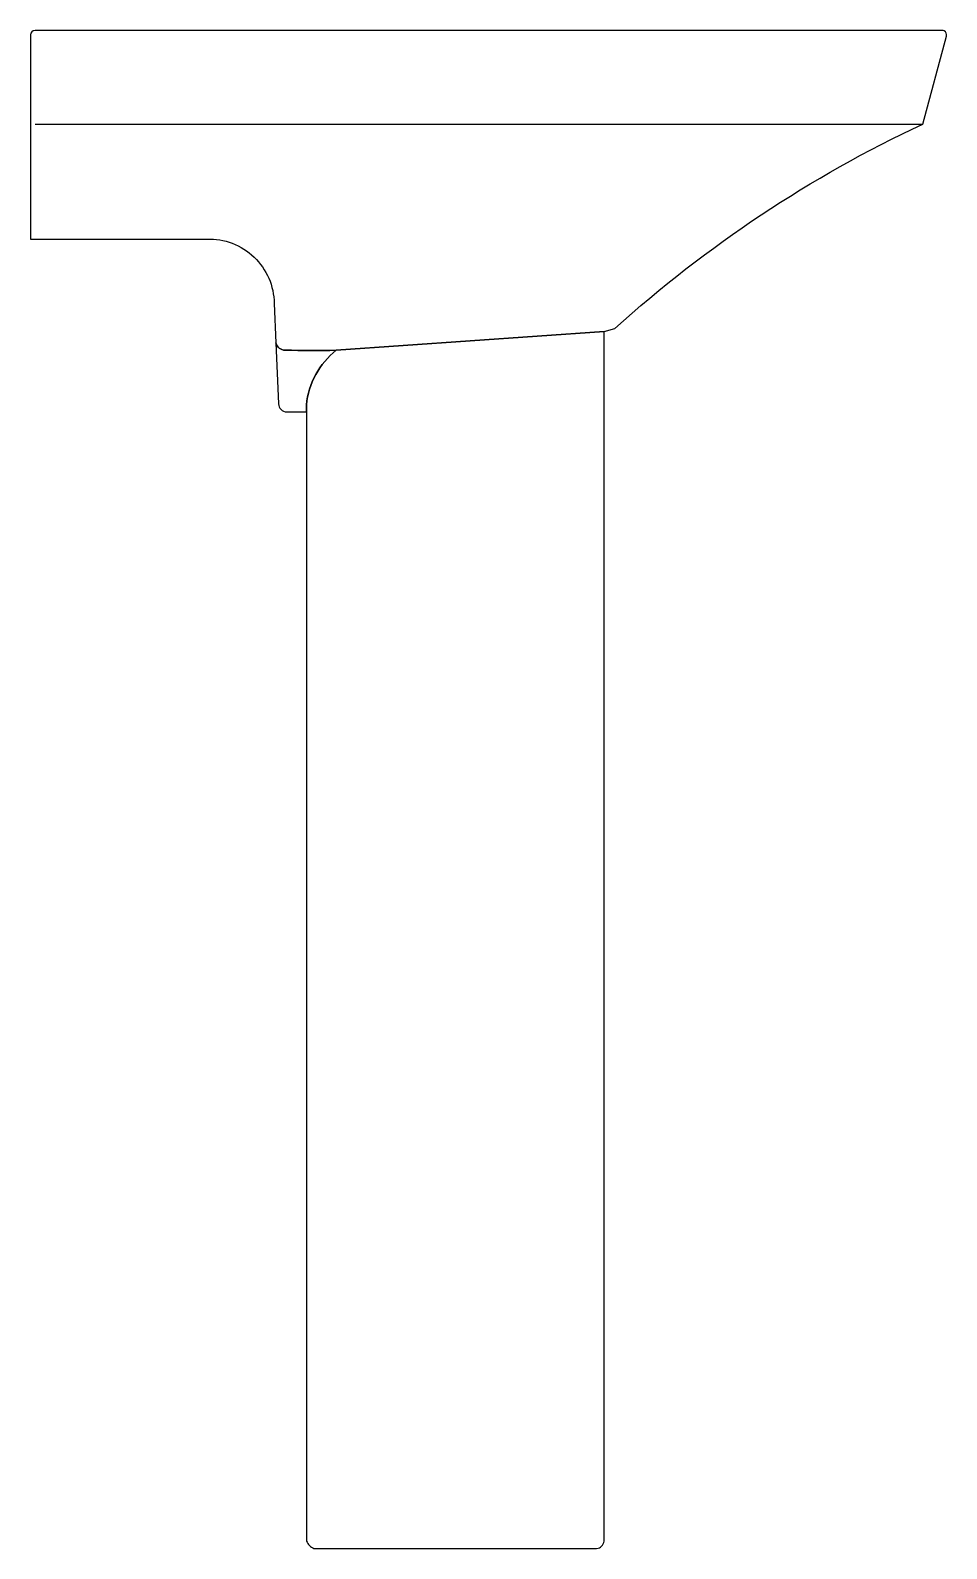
# Model space of a CAD drawing. Extents: x -692.967 to -692.475, y 529.664 to 530.48.
import ezdxf

# ---------------------------------------------------------------- set-up
doc = ezdxf.new("R2010")
doc.units = 0
doc.header["$LTSCALE"] = 0.281761
doc.header["$MEASUREMENT"] = 0
doc.linetypes.add('CONTINU', pattern=[0])
doc.layers.get('0').update_dxf_attribs({"linetype": 'CONTINUOUS'})

msp = doc.modelspace()

# ---------------------------------------------------------------- linework, layer by layer
at = {"linetype": 'CONTINUOUS', "flags": 128}
for points in [[(-692.48789, 530.42986), (-692.47515, 530.47707, 0.350581), (-692.47642, 530.47989, 0.126851), (-692.47759, 530.48019), (-692.96492, 530.48019, 0.395336), (-692.96741, 530.4778), (-692.96744, 530.36803), (-692.87264, 530.36803, -0.422499), (-692.83645, 530.33341), (-692.83551, 530.31228, 0.33756), (-692.83059, 530.30831, 0.005736), (-692.80309, 530.30826), (-692.65913, 530.31834), (-692.65342, 530.31999, -0.074034)], [(-692.80309, 530.30826, -0.005736), (-692.83059, 530.30831, -0.33756), (-692.83551, 530.31228), (-692.83406, 530.2795, 0.415644), (-692.82968, 530.27522), (-692.81913, 530.27522), (-692.81913, 530.27892, -0.204206)], [(-692.65913, 530.31834), (-692.80309, 530.30826, 0.204206), (-692.81913, 530.27892), (-692.81913, 529.66839, 0.157244), (-692.81511, 529.66434), (-692.66316, 529.66434, 0.340136), (-692.65913, 529.66837)]]:
    msp.add_lwpolyline(points, format="xyb", close=True, dxfattribs=at)
at = {"linetype": 'CONTINU'}
msp.add_lwpolyline([(-692.96492, 530.42986), (-692.48789, 530.42986)], dxfattribs=at)

doc.saveas('drawing.dxf')
